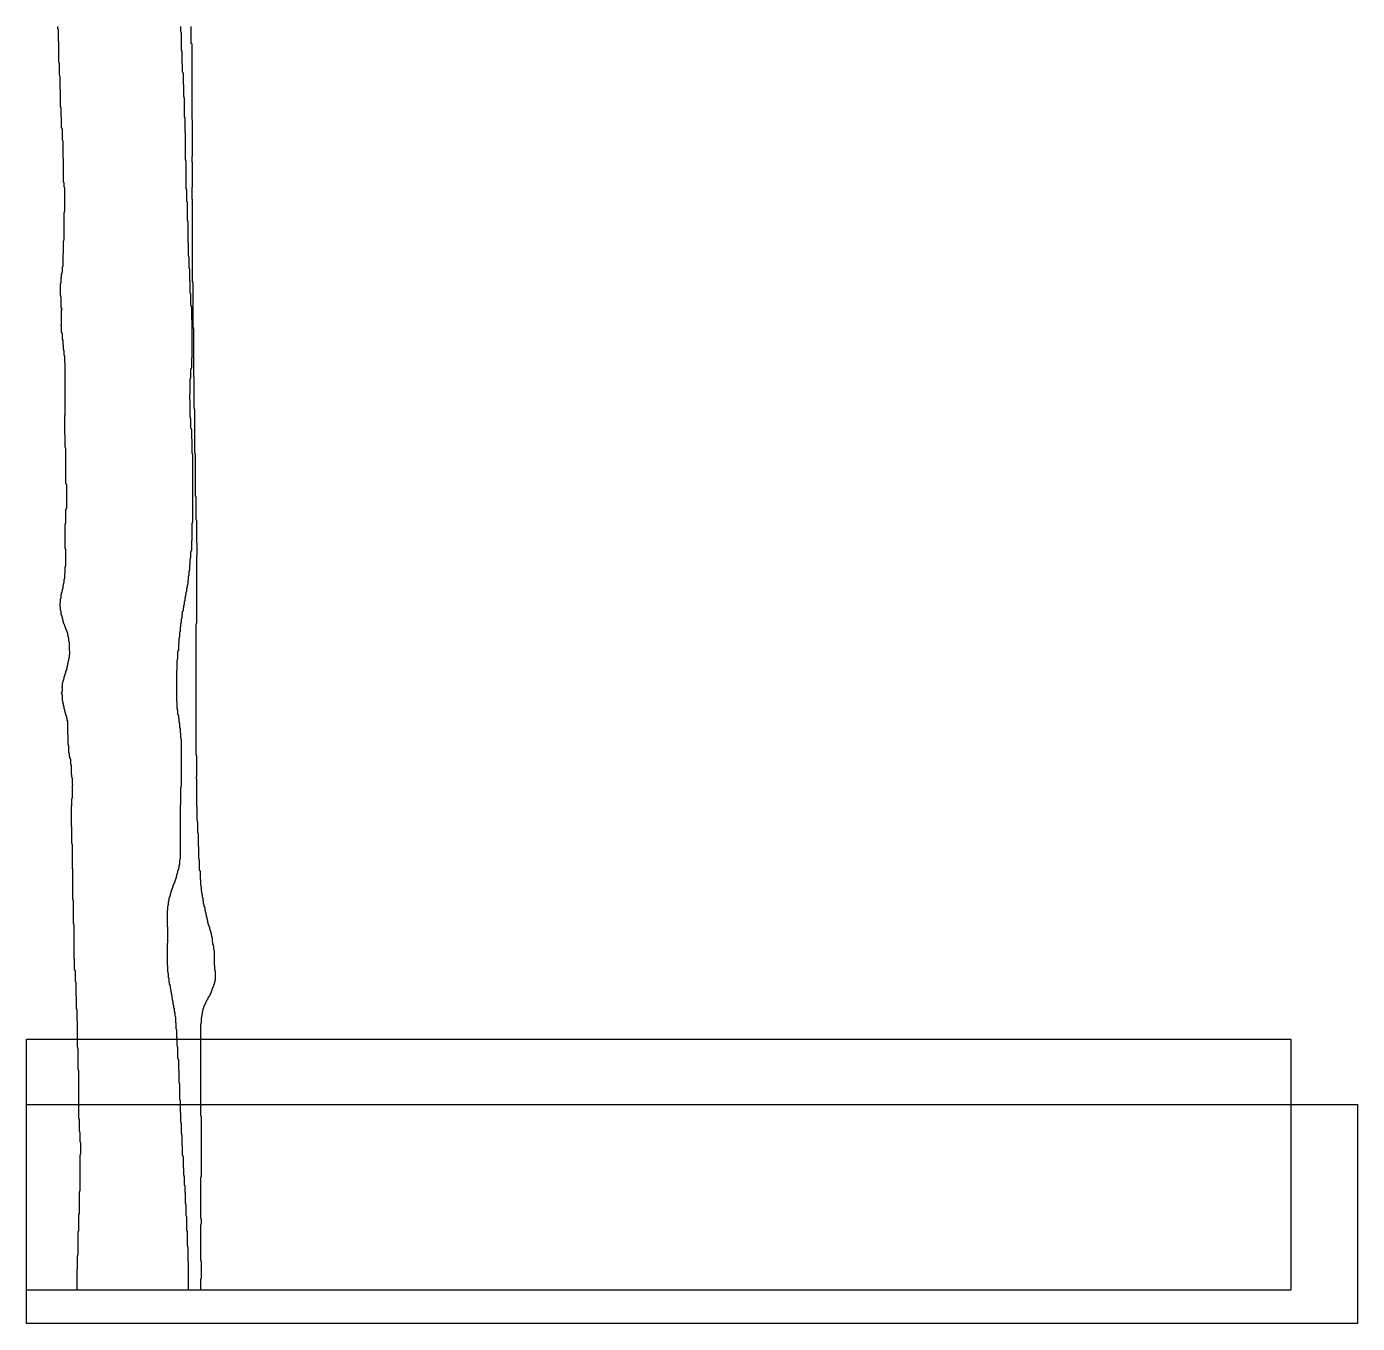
# Model space of a CAD drawing. Header units: metres. Extents: x -303 to 3381, y -92 to 3499.
import ezdxf

# ---------------------------------------------------------------- set-up
doc = ezdxf.new("R2010")
doc.units = ezdxf.units.M
for name, color, linetype in [('Curve_Exist', 63, 'Continuous'), ('CuttingCurve_A', 10, 'Continuous'), ('CuttingCurve_B', 30, 'Continuous'), ('Image', 191, 'Continuous'), ('Solution', 191, 'Continuous')]:
    doc.layers.add(name, color=color, linetype=linetype)
picture_1 = doc.add_image_def('image1.jpg', size_in_pixel=(3684.210526, 606))
picture_2 = doc.add_image_def('image2.png', size_in_pixel=(3500, 695))

msp = doc.modelspace()

# ---------------------------------------------------------------- linework, layer by layer
at = {"layer": 'Curve_Exist'}
for points in [[(-163, 0), (-163, 59), (-162, 60), (-162, 95), (-161, 96), (-161, 99), (-160, 100), (-160, 162), (-158, 164), (-158, 210), (-157, 211), (-157, 272), (-156, 273), (-156, 275), (-155, 276), (-155, 374), (-154, 375), (-154, 377), (-153, 378), (-153, 408), (-154, 409), (-154, 410), (-155, 411), (-155, 436), (-156, 437), (-156, 439), (-157, 440), (-157, 473), (-158, 474), (-158, 608), (-160, 610), (-160, 668), (-161, 669), (-161, 672), (-162, 673), (-162, 744), (-163, 745), (-163, 775), (-164, 776), (-164, 778), (-165, 779), (-165, 813), (-166, 814), (-166, 852), (-167, 853), (-167, 854), (-168, 855), (-168, 883), (-169, 884), (-169, 886), (-170, 887), (-170, 916), (-171, 917), (-171, 1011), (-172, 1012), (-172, 1014), (-173, 1015), (-173, 1078), (-174, 1079), (-174, 1082), (-175, 1083), (-175, 1166), (-176, 1167), (-176, 1234), (-177, 1235), (-177, 1236), (-178, 1237), (-178, 1283), (-179, 1284), (-179, 1341), (-178, 1342), (-178, 1360), (-177, 1361), (-177, 1363), (-176, 1364), (-176, 1398), (-175, 1399), (-175, 1400), (-176, 1401), (-176, 1417), (-177, 1418), (-177, 1420), (-178, 1421), (-178, 1427), (-179, 1428), (-179, 1453), (-180, 1454), (-180, 1455), (-181, 1456), (-181, 1470), (-182, 1471), (-182, 1473), (-183, 1474), (-183, 1478), (-184, 1479), (-184, 1486), (-185, 1487), (-185, 1488), (-186, 1489), (-186, 1507), (-187, 1508), (-187, 1510), (-188, 1511), (-188, 1538), (-189, 1539), (-189, 1576), (-191, 1578), (-191, 1583), (-192, 1584), (-192, 1588), (-193, 1589), (-193, 1591), (-194, 1592), (-194, 1596), (-195, 1597), (-195, 1599), (-196, 1600), (-196, 1602), (-197, 1603), (-197, 1607), (-198, 1608), (-198, 1609), (-199, 1610), (-199, 1615), (-200, 1616), (-200, 1618), (-201, 1619), (-201, 1623), (-202, 1624), (-202, 1628), (-203, 1629), (-203, 1631), (-204, 1632), (-204, 1647), (-205, 1648), (-205, 1651), (-206, 1652), (-206, 1654), (-205, 1655), (-205, 1658), (-204, 1659), (-204, 1668), (-205, 1669), (-205, 1671), (-204, 1672), (-204, 1681), (-203, 1682), (-203, 1684), (-202, 1685), (-202, 1687), (-201, 1688), (-201, 1690), (-200, 1691), (-200, 1693), (-199, 1694), (-199, 1698), (-198, 1699), (-198, 1700), (-197, 1701), (-197, 1704), (-196, 1705), (-196, 1706), (-195, 1707), (-195, 1709), (-194, 1710), (-194, 1715), (-193, 1716), (-193, 1717), (-192, 1718), (-192, 1722), (-191, 1723), (-191, 1727), (-190, 1728), (-190, 1730), (-189, 1731), (-189, 1735), (-188, 1736), (-188, 1740), (-187, 1741), (-187, 1743), (-186, 1744), (-186, 1749), (-185, 1750), (-185, 1751), (-184, 1752), (-184, 1759), (-183, 1760), (-183, 1769), (-184, 1770), (-184, 1793), (-185, 1794), (-185, 1796), (-186, 1797), (-186, 1805), (-187, 1806), (-187, 1809), (-188, 1810), (-188, 1813), (-189, 1814), (-189, 1819), (-191, 1821), (-191, 1824), (-192, 1825), (-192, 1827), (-193, 1828), (-193, 1829), (-194, 1830), (-194, 1833), (-195, 1834), (-195, 1835), (-196, 1836), (-196, 1838), (-197, 1839), (-197, 1841), (-198, 1842), (-198, 1843), (-200, 1845), (-200, 1847), (-201, 1848), (-201, 1850), (-202, 1851), (-202, 1855), (-203, 1856), (-203, 1858), (-204, 1859), (-204, 1863), (-205, 1864), (-205, 1867), (-206, 1868), (-206, 1870), (-207, 1871), (-207, 1879), (-208, 1880), (-208, 1881), (-209, 1882), (-209, 1891), (-210, 1892), (-210, 1903), (-209, 1904), (-209, 1914), (-207, 1916), (-207, 1926), (-206, 1927), (-206, 1931), (-205, 1932), (-205, 1936), (-204, 1937), (-204, 1941), (-203, 1942), (-203, 1943), (-202, 1944), (-202, 1951), (-201, 1952), (-201, 1956), (-200, 1957), (-200, 1959), (-199, 1960), (-199, 1968), (-198, 1969), (-198, 1971), (-197, 1972), (-197, 1984), (-196, 1985), (-196, 2002), (-195, 2003), (-195, 2005), (-194, 2006), (-194, 2051), (-195, 2052), (-195, 2053), (-196, 2054), (-196, 2121), (-195, 2122), (-195, 2124), (-194, 2125), (-194, 2162), (-193, 2163), (-193, 2165), (-192, 2166), (-192, 2230), (-193, 2231), (-193, 2233), (-194, 2234), (-194, 2331), (-195, 2332), (-195, 2333), (-196, 2334), (-196, 2368), (-197, 2369), (-197, 2422), (-196, 2423), (-196, 2567), (-197, 2568), (-197, 2586), (-198, 2587), (-198, 2588), (-199, 2589), (-199, 2601), (-200, 2602), (-200, 2604), (-201, 2605), (-201, 2616), (-202, 2617), (-202, 2631), (-204, 2633), (-204, 2647), (-205, 2648), (-205, 2651), (-206, 2652), (-206, 2669), (-207, 2670), (-207, 2673), (-206, 2674), (-206, 2715), (-205, 2716), (-205, 2717), (-206, 2718), (-206, 2721), (-207, 2722), (-207, 2750), (-208, 2751), (-208, 2753), (-209, 2754), (-209, 2787), (-208, 2788), (-208, 2789), (-207, 2790), (-207, 2804), (-206, 2805), (-206, 2814), (-205, 2815), (-205, 2819), (-204, 2820), (-204, 2834), (-202, 2836), (-202, 2871), (-201, 2872), (-201, 2905), (-200, 2906), (-200, 2908), (-199, 2909), (-199, 2984), (-198, 2985), (-198, 2987), (-197, 2988), (-197, 3052), (-198, 3053), (-198, 3054), (-199, 3055), (-199, 3065), (-200, 3066), (-200, 3068), (-201, 3069), (-201, 3134), (-202, 3135), (-202, 3181), (-203, 3182), (-203, 3184), (-204, 3185), (-204, 3214), (-205, 3215), (-205, 3218), (-206, 3219), (-206, 3247), (-207, 3248), (-207, 3273), (-208, 3274), (-208, 3276), (-209, 3277), (-209, 3324), (-210, 3325), (-210, 3362), (-211, 3363), (-211, 3364), (-212, 3365), (-212, 3397), (-213, 3398), (-213, 3400), (-214, 3401), (-214, 3457), (-215, 3458), (-215, 3491), (-217, 3493), (-217, 3499)], [(179, 0), (179, 30), (180, 31), (180, 32), (181, 33), (181, 78), (180, 79), (180, 81), (179, 82), (179, 181), (180, 182), (180, 184), (181, 185), (181, 195), (180, 196), (180, 198), (179, 199), (179, 312), (180, 313), (180, 314), (181, 315), (181, 480), (180, 481), (180, 482), (179, 483), (179, 736), (180, 737), (180, 739), (181, 740), (181, 754), (182, 755), (182, 760), (183, 761), (183, 764), (184, 765), (184, 772), (185, 773), (185, 774), (186, 775), (186, 779), (187, 780), (187, 781), (188, 782), (188, 784), (189, 785), (189, 788), (190, 789), (190, 790), (191, 791), (191, 793), (193, 795), (193, 796), (194, 797), (194, 799), (195, 800), (195, 801), (197, 803), (197, 804), (199, 806), (199, 807), (200, 808), (200, 809), (201, 810), (201, 812), (203, 814), (203, 815), (205, 817), (205, 818), (206, 819), (206, 821), (208, 823), (208, 824), (209, 825), (209, 828), (210, 829), (210, 830), (211, 831), (211, 833), (212, 834), (212, 836), (213, 837), (213, 839), (214, 840), (214, 842), (215, 843), (215, 845), (216, 846), (216, 847), (217, 848), (217, 850), (218, 851), (218, 855), (219, 856), (219, 858), (220, 859), (220, 883), (219, 884), (219, 886), (218, 887), (218, 898), (217, 899), (217, 940), (216, 941), (216, 942), (215, 943), (215, 952), (214, 953), (214, 956), (213, 957), (213, 964), (212, 965), (212, 975), (211, 976), (211, 977), (210, 978), (210, 982), (209, 983), (209, 987), (208, 988), (208, 990), (207, 991), (207, 993), (206, 994), (206, 996), (205, 997), (205, 999), (204, 1000), (204, 1004), (203, 1005), (203, 1006), (202, 1007), (202, 1010), (201, 1011), (201, 1013), (200, 1014), (200, 1017), (199, 1018), (199, 1023), (198, 1024), (198, 1026), (197, 1027), (197, 1031), (196, 1032), (196, 1034), (195, 1035), (195, 1038), (194, 1039), (194, 1044), (193, 1045), (193, 1046), (192, 1047), (192, 1051), (191, 1052), (191, 1059), (190, 1060), (190, 1061), (189, 1062), (189, 1067), (188, 1068), (188, 1070), (187, 1071), (187, 1077), (186, 1078), (186, 1085), (185, 1086), (185, 1087), (184, 1088), (184, 1095), (183, 1096), (183, 1098), (182, 1099), (182, 1104), (181, 1105), (181, 1117), (180, 1118), (180, 1120), (179, 1121), (179, 1136), (178, 1137), (178, 1160), (177, 1161), (177, 1162), (176, 1163), (176, 1191), (175, 1192), (175, 1194), (174, 1195), (174, 1228), (173, 1229), (173, 1263), (172, 1264), (172, 1265), (171, 1266), (171, 1296), (170, 1297), (170, 1300), (169, 1301), (169, 1338), (168, 1339), (168, 1415), (167, 1416), (167, 1418), (166, 1419), (167, 1420), (167, 1422), (168, 1423), (168, 1479), (167, 1480), (167, 1482), (166, 1483), (166, 1844), (167, 1845), (167, 1847), (168, 1848), (168, 2034), (169, 2035), (169, 2068), (168, 2069), (168, 2131), (167, 2132), (167, 2133), (166, 2134), (166, 2198), (165, 2199), (165, 2315), (164, 2316), (164, 2318), (163, 2319), (163, 2438), (162, 2439), (162, 2441), (161, 2442), (161, 2528), (160, 2529), (160, 2662), (159, 2663), (159, 2666), (158, 2667), (158, 2789), (157, 2790), (157, 2792), (156, 2793), (156, 3020), (155, 3021), (155, 3054), (156, 3055), (156, 3123), (155, 3124), (155, 3139), (156, 3140), (156, 3240), (155, 3241), (155, 3450), (153, 3452), (153, 3499)]]:
    msp.add_lwpolyline(points, dxfattribs=at)
at = {"layer": 'CuttingCurve_A'}
msp.add_lwpolyline([(-163, 0), (-163, 59), (-162, 60), (-162, 95), (-161, 96), (-161, 99), (-160, 100), (-160, 162), (-158, 164), (-158, 210), (-157, 211), (-157, 272), (-156, 273), (-156, 275), (-155, 276), (-155, 374), (-154, 375), (-154, 377), (-153, 378), (-153, 408), (-154, 409), (-154, 410), (-155, 411), (-155, 436), (-156, 437), (-156, 439), (-157, 440), (-157, 473), (-158, 474), (-158, 608), (-160, 610), (-160, 668), (-161, 669), (-161, 672), (-162, 673), (-162, 744), (-163, 745), (-163, 775), (-164, 776), (-164, 778), (-165, 779), (-165, 813), (-166, 814), (-166, 852), (-167, 853), (-167, 854), (-168, 855), (-168, 883), (-169, 884), (-169, 886), (-170, 887), (-170, 916), (-171, 917), (-171, 1011), (-172, 1012), (-172, 1014), (-173, 1015), (-173, 1078), (-174, 1079), (-174, 1082), (-175, 1083), (-175, 1166), (-176, 1167), (-176, 1234), (-177, 1235), (-177, 1236), (-178, 1237), (-178, 1283), (-179, 1284), (-179, 1341), (-178, 1342), (-178, 1360), (-177, 1361), (-177, 1363), (-176, 1364), (-176, 1398), (-175, 1399), (-175, 1400), (-176, 1401), (-176, 1417), (-177, 1418), (-177, 1420), (-178, 1421), (-178, 1427), (-179, 1428), (-179, 1453), (-180, 1454), (-180, 1455), (-181, 1456), (-181, 1470), (-182, 1471), (-182, 1473), (-183, 1474), (-183, 1478), (-184, 1479), (-184, 1486), (-185, 1487), (-185, 1488), (-186, 1489), (-186, 1507), (-187, 1508), (-187, 1510), (-188, 1511), (-188, 1538), (-189, 1539), (-189, 1576), (-191, 1578), (-191, 1583), (-192, 1584), (-192, 1588), (-193, 1589), (-193, 1591), (-194, 1592), (-194, 1596), (-195, 1597), (-195, 1599), (-196, 1600), (-196, 1602), (-197, 1603), (-197, 1607), (-198, 1608), (-198, 1609), (-199, 1610), (-199, 1615), (-200, 1616), (-200, 1618), (-201, 1619), (-201, 1623), (-202, 1624), (-202, 1628), (-203, 1629), (-203, 1631), (-204, 1632), (-204, 1647), (-205, 1648), (-205, 1651), (-206, 1652), (-206, 1654), (-205, 1655), (-205, 1658), (-204, 1659), (-204, 1668), (-205, 1669), (-205, 1671), (-204, 1672), (-204, 1681), (-203, 1682), (-203, 1684), (-202, 1685), (-202, 1687), (-201, 1688), (-201, 1690), (-200, 1691), (-200, 1693), (-199, 1694), (-199, 1698), (-198, 1699), (-198, 1700), (-197, 1701), (-197, 1704), (-196, 1705), (-196, 1706), (-195, 1707), (-195, 1709), (-194, 1710), (-194, 1715), (-193, 1716), (-193, 1717), (-192, 1718), (-192, 1722), (-191, 1723), (-191, 1727), (-190, 1728), (-190, 1730), (-189, 1731), (-189, 1735), (-188, 1736), (-188, 1740), (-187, 1741), (-187, 1743), (-186, 1744), (-186, 1749), (-185, 1750), (-185, 1751), (-184, 1752), (-184, 1759), (-183, 1760), (-183, 1769), (-184, 1770), (-184, 1793), (-185, 1794), (-185, 1796), (-186, 1797), (-186, 1805), (-187, 1806), (-187, 1809), (-188, 1810), (-188, 1813), (-189, 1814), (-189, 1819), (-191, 1821), (-191, 1824), (-192, 1825), (-192, 1827), (-193, 1828), (-193, 1829), (-194, 1830), (-194, 1833), (-195, 1834), (-195, 1835), (-196, 1836), (-196, 1838), (-197, 1839), (-197, 1841), (-198, 1842), (-198, 1843), (-200, 1845), (-200, 1847), (-201, 1848), (-201, 1850), (-202, 1851), (-202, 1855), (-203, 1856), (-203, 1858), (-204, 1859), (-204, 1863), (-205, 1864), (-205, 1867), (-206, 1868), (-206, 1870), (-207, 1871), (-207, 1879), (-208, 1880), (-208, 1881), (-209, 1882), (-209, 1891), (-210, 1892), (-210, 1903), (-209, 1904), (-209, 1914), (-207, 1916), (-207, 1926), (-206, 1927), (-206, 1931), (-205, 1932), (-205, 1936), (-204, 1937), (-204, 1941), (-203, 1942), (-203, 1943), (-202, 1944), (-202, 1951), (-201, 1952), (-201, 1956), (-200, 1957), (-200, 1959), (-199, 1960), (-199, 1968), (-198, 1969), (-198, 1971), (-197, 1972), (-197, 1984), (-196, 1985), (-196, 2002), (-195, 2003), (-195, 2005), (-194, 2006), (-194, 2051), (-195, 2052), (-195, 2053), (-196, 2054), (-196, 2121), (-195, 2122), (-195, 2124), (-194, 2125), (-194, 2162), (-193, 2163), (-193, 2165), (-192, 2166), (-192, 2230), (-193, 2231), (-193, 2233), (-194, 2234), (-194, 2331), (-195, 2332), (-195, 2333), (-196, 2334), (-196, 2368), (-197, 2369), (-197, 2422), (-196, 2423), (-196, 2567), (-197, 2568), (-197, 2586), (-198, 2587), (-198, 2588), (-199, 2589), (-199, 2601), (-200, 2602), (-200, 2604), (-201, 2605), (-201, 2616), (-202, 2617), (-202, 2631), (-204, 2633), (-204, 2647), (-205, 2648), (-205, 2651), (-206, 2652), (-206, 2669), (-207, 2670), (-207, 2673), (-206, 2674), (-206, 2715), (-205, 2716), (-205, 2717), (-206, 2718), (-206, 2721), (-207, 2722), (-207, 2750), (-208, 2751), (-208, 2753), (-209, 2754), (-209, 2787), (-208, 2788), (-208, 2789), (-207, 2790), (-207, 2804), (-206, 2805), (-206, 2814), (-205, 2815), (-205, 2819), (-204, 2820), (-204, 2834), (-202, 2836), (-202, 2871), (-201, 2872), (-201, 2905), (-200, 2906), (-200, 2908), (-199, 2909), (-199, 2984), (-198, 2985), (-198, 2987), (-197, 2988), (-197, 3052), (-198, 3053), (-198, 3054), (-199, 3055), (-199, 3065), (-200, 3066), (-200, 3068), (-201, 3069), (-201, 3134), (-202, 3135), (-202, 3181), (-203, 3182), (-203, 3184), (-204, 3185), (-204, 3214), (-205, 3215), (-205, 3218), (-206, 3219), (-206, 3247), (-207, 3248), (-207, 3273), (-208, 3274), (-208, 3276), (-209, 3277), (-209, 3324), (-210, 3325), (-210, 3362), (-211, 3363), (-211, 3364), (-212, 3365), (-212, 3397), (-213, 3398), (-213, 3400), (-214, 3401), (-214, 3457), (-215, 3458), (-215, 3491), (-217, 3493), (-217, 3499)], dxfattribs=at)
at = {"layer": 'CuttingCurve_B'}
msp.add_lwpolyline([(145, 0), (145, 79), (144, 80), (144, 119), (143, 120), (143, 122), (142, 123), (142, 163), (141, 164), (141, 203), (140, 204), (140, 205), (139, 206), (139, 236), (138, 237), (138, 239), (137, 240), (137, 269), (136, 270), (136, 288), (135, 289), (135, 290), (134, 291), (134, 314), (133, 315), (133, 317), (132, 318), (132, 338), (131, 339), (131, 369), (130, 370), (130, 372), (129, 373), (129, 399), (128, 400), (128, 429), (127, 430), (127, 432), (126, 433), (126, 461), (125, 462), (125, 464), (124, 465), (124, 491), (123, 492), (123, 524), (122, 525), (122, 526), (121, 527), (121, 571), (120, 572), (120, 574), (119, 575), (119, 608), (118, 609), (118, 639), (117, 640), (117, 641), (116, 642), (116, 672), (115, 673), (115, 676), (114, 677), (114, 698), (113, 699), (113, 720), (112, 721), (112, 723), (111, 724), (111, 739), (110, 740), (110, 756), (109, 757), (109, 758), (108, 759), (108, 768), (107, 769), (107, 771), (106, 772), (106, 780), (105, 781), (105, 788), (104, 789), (104, 790), (103, 791), (103, 798), (102, 799), (102, 802), (101, 803), (101, 808), (100, 809), (100, 816), (99, 817), (99, 819), (98, 820), (98, 824), (97, 825), (97, 831), (96, 832), (96, 834), (95, 835), (95, 842), (94, 843), (94, 845), (93, 846), (93, 852), (92, 853), (92, 862), (91, 863), (91, 864), (90, 865), (90, 876), (89, 877), (89, 880), (88, 881), (88, 898), (87, 899), (87, 961), (88, 962), (88, 1005), (87, 1006), (87, 1052), (88, 1053), (88, 1063), (89, 1064), (89, 1067), (90, 1068), (90, 1076), (91, 1077), (91, 1079), (92, 1080), (92, 1085), (93, 1086), (93, 1089), (94, 1090), (94, 1092), (95, 1093), (95, 1098), (96, 1099), (96, 1100), (97, 1101), (97, 1103), (98, 1104), (98, 1107), (100, 1109), (100, 1112), (101, 1113), (101, 1114), (102, 1115), (102, 1117), (103, 1118), (103, 1121), (105, 1123), (105, 1126), (106, 1127), (106, 1128), (107, 1129), (107, 1131), (108, 1132), (108, 1134), (109, 1135), (109, 1136), (110, 1137), (110, 1140), (111, 1141), (111, 1142), (112, 1143), (112, 1145), (113, 1146), (113, 1151), (114, 1152), (114, 1153), (115, 1154), (115, 1156), (116, 1157), (116, 1161), (117, 1162), (117, 1164), (118, 1165), (118, 1169), (119, 1170), (119, 1176), (120, 1177), (120, 1179), (121, 1180), (121, 1192), (122, 1193), (122, 1194), (123, 1195), (123, 1344), (124, 1345), (124, 1392), (125, 1393), (125, 1395), (126, 1396), (126, 1525), (125, 1526), (125, 1528), (124, 1529), (124, 1542), (123, 1543), (123, 1554), (122, 1555), (122, 1556), (121, 1557), (121, 1569), (120, 1570), (120, 1572), (119, 1573), (119, 1581), (118, 1582), (118, 1591), (117, 1592), (117, 1594), (116, 1595), (116, 1606), (115, 1607), (115, 1610), (114, 1611), (114, 1629), (113, 1630), (113, 1717), (114, 1718), (114, 1744), (115, 1745), (115, 1748), (116, 1749), (116, 1770), (118, 1772), (118, 1791), (119, 1792), (119, 1805), (120, 1806), (120, 1808), (121, 1809), (121, 1823), (123, 1825), (123, 1837), (124, 1838), (124, 1846), (125, 1847), (125, 1849), (126, 1850), (126, 1859), (127, 1860), (127, 1862), (128, 1863), (128, 1872), (129, 1873), (129, 1880), (131, 1882), (131, 1889), (132, 1890), (132, 1896), (133, 1897), (133, 1899), (134, 1900), (134, 1907), (135, 1908), (135, 1909), (136, 1910), (136, 1917), (137, 1918), (137, 1922), (138, 1923), (138, 1925), (139, 1926), (139, 1933), (140, 1934), (140, 1935), (141, 1936), (141, 1945), (142, 1946), (142, 1952), (143, 1953), (143, 1955), (144, 1956), (144, 1965), (145, 1966), (145, 1976), (146, 1977), (146, 1979), (147, 1980), (147, 1991), (148, 1992), (148, 1994), (149, 1995), (149, 2009), (150, 2010), (150, 2025), (151, 2026), (151, 2028), (152, 2029), (152, 2045), (153, 2046), (153, 2047), (154, 2048), (154, 2076), (155, 2077), (155, 2124), (156, 2125), (156, 2127), (157, 2128), (157, 2314), (156, 2315), (156, 2317), (155, 2318), (155, 2356), (154, 2357), (154, 2384), (153, 2385), (153, 2386), (152, 2387), (152, 2413), (151, 2414), (151, 2416), (150, 2417), (150, 2464), (149, 2465), (149, 2481), (150, 2482), (150, 2522), (151, 2523), (151, 2525), (152, 2526), (152, 2550), (153, 2551), (153, 2552), (154, 2553), (154, 2582), (155, 2583), (155, 2686), (154, 2687), (154, 2724), (153, 2725), (153, 2726), (152, 2727), (152, 2759), (151, 2760), (151, 2762), (150, 2763), (150, 2794), (149, 2795), (149, 2827), (148, 2828), (148, 2829), (147, 2830), (147, 2860), (146, 2861), (146, 2863), (145, 2864), (145, 2900), (144, 2901), (144, 2958), (143, 2959), (143, 2961), (142, 2962), (142, 3014), (141, 3015), (141, 3047), (140, 3048), (140, 3049), (139, 3050), (139, 3126), (138, 3127), (138, 3129), (137, 3130), (137, 3205), (136, 3206), (136, 3245), (135, 3246), (135, 3247), (134, 3248), (134, 3301), (133, 3302), (133, 3304), (132, 3305), (132, 3338), (131, 3339), (131, 3369), (130, 3370), (130, 3372), (129, 3373), (129, 3395), (128, 3396), (128, 3429), (127, 3430), (127, 3432), (126, 3433), (126, 3482), (125, 3483), (125, 3484), (124, 3485), (124, 3499)], dxfattribs=at)

# ---------------------------------------------------------------- pictures from other files: only their frames are drawn
at = {"layer": 'Image'}
image = msp.add_image(picture_1, insert=(-303, -92.1), size_in_units=(3684.2, 606), dxfattribs=at)
at = {"layer": 'Solution'}
image = msp.add_image(picture_2, insert=(-303, 0), size_in_units=(3500, 695), dxfattribs=at)

doc.saveas('drawing.dxf')
